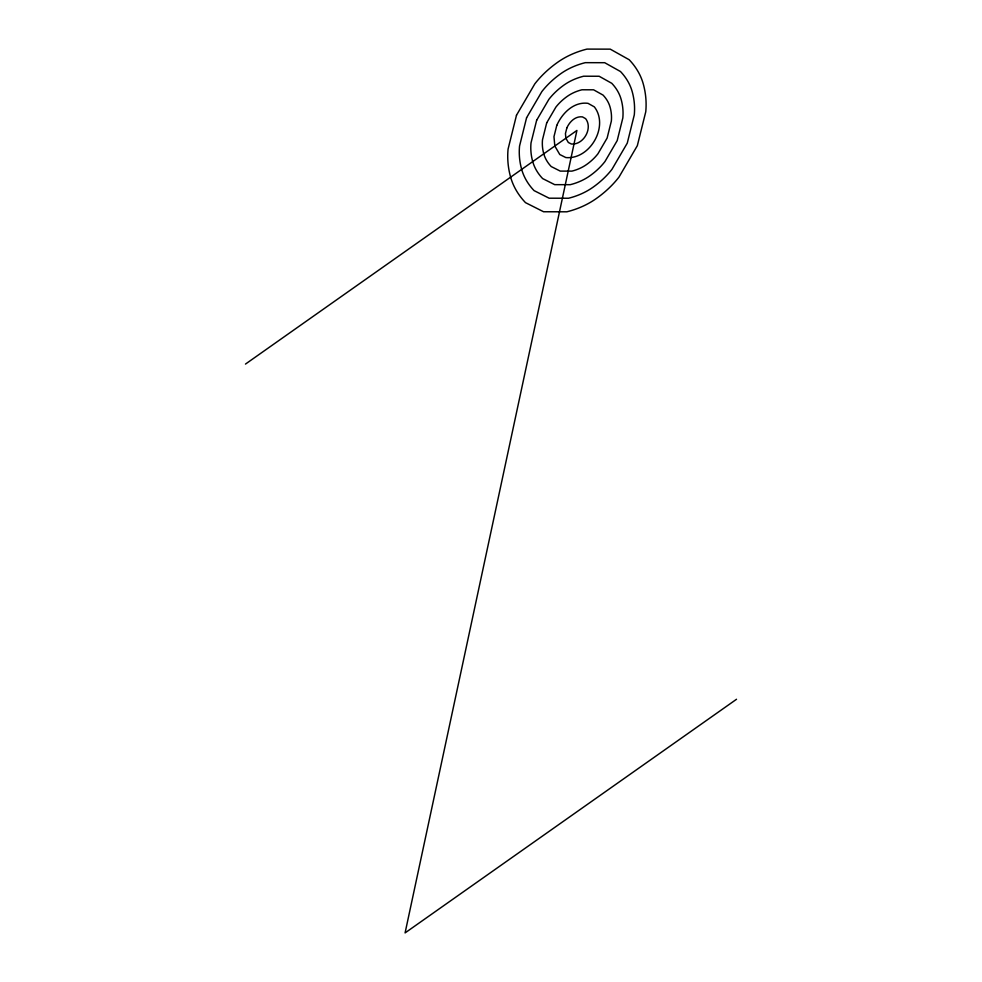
<?xml version="1.0" encoding="UTF-8"?>
<svg xmlns="http://www.w3.org/2000/svg" width="982" height="982" viewBox="0 0 982 982"><rect width="100%" height="100%" fill="white"/><g stroke="black" fill="none" stroke-linecap="round" stroke-linejoin="round"><path stroke-width="1.47" d="M245.475 364.077L576.913 130.446L405.087 932.9L736.525 699.27M516.495 115.225L508.075 149.117A125.5 97.672 0.6 0 0 510.628 177.177A85.09 66.224 0.6 0 0 525.505 202.648L543.586 211.756L566.86 211.805A80.131 62.369 0.6 0 0 596.074 198.708A125.5 97.672 0.6 0 0 619.004 177.079L637.33 145.68L645.763 111.776A125.5 97.672 0.6 0 0 643.21 83.728A80.131 62.369 0.6 0 0 629.192 59.742L610.252 49.149L586.978 49.1A80.131 62.369 0.6 0 0 557.764 62.197A125.5 97.672 0.6 0 0 534.834 83.826L516.495 115.225M526.573 117.766L519.552 146.011A104.583 81.396 0.6 0 0 521.675 169.395A70.913 55.188 0.6 0 0 534.073 190.618L549.147 198.204L568.529 198.241A66.776 51.972 0.6 0 0 592.883 187.329A104.583 81.396 0.6 0 0 611.982 169.309L627.265 143.139L634.286 114.894A104.583 81.396 0.6 0 0 632.163 91.51A66.776 51.972 0.6 0 0 620.477 71.526L604.691 62.701L585.309 62.664A66.776 51.972 0.6 0 0 560.955 73.564A104.583 81.396 0.6 0 0 541.855 91.596L526.573 117.766M536.638 120.295L531.017 142.893A83.666 65.119 0.6 0 0 532.723 161.6A56.723 44.141 0.6 0 0 542.641 178.577L554.695 184.653L570.211 184.69A53.421 41.575 0.6 0 0 589.691 175.962A83.666 65.119 0.6 0 0 604.973 161.539L617.199 140.598L622.821 118A83.666 65.119 0.6 0 0 621.115 99.305A53.421 41.575 0.6 0 0 611.774 83.31L599.143 76.252L583.627 76.215A53.421 41.575 0.6 0 0 564.147 84.943A83.666 65.119 0.6 0 0 548.864 99.366L536.638 120.295M546.704 122.836L542.494 139.788A62.75 48.842 0.6 0 0 543.77 153.818A42.545 33.106 0.6 0 0 551.209 166.547L560.256 171.101L571.892 171.126A40.066 31.178 0.6 0 0 586.5 164.583A62.75 48.842 0.6 0 0 597.952 153.769L607.122 138.069L611.344 121.117A62.75 48.842 0.6 0 0 610.067 107.087A40.066 31.178 0.6 0 0 603.058 95.094L593.582 89.804L581.945 89.779A40.066 31.178 0.6 0 0 567.338 96.322A62.75 48.842 0.6 0 0 555.873 107.136L546.704 122.836M556.782 125.377L553.971 136.67L554.818 146.023L559.777 154.518L565.804 157.55C589.887 159.919 609.356 126.236 594.343 106.878L588.034 103.343C573.746 101.428 562.134 113.249 556.782 125.377M566.847 127.918L565.448 133.564L565.865 138.241L568.345 142.488L571.364 143.998C583.406 145.189 593.14 128.347 585.628 118.662L582.473 116.895C575.329 115.937 569.523 121.842 566.847 127.918"/></g></svg>
